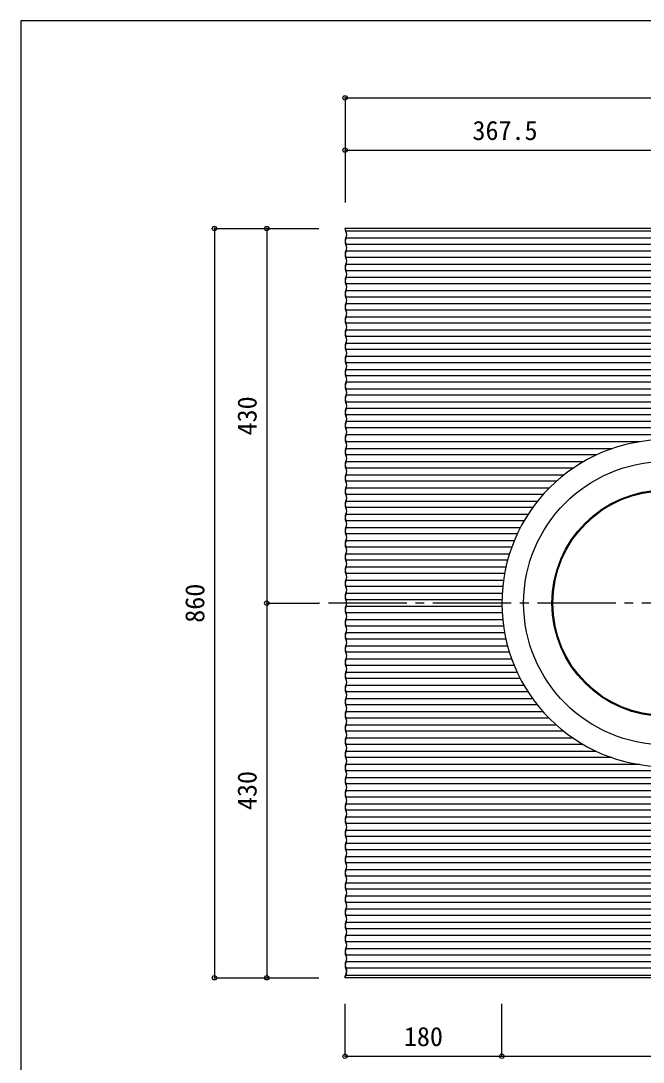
# Model space of a CAD drawing. Units: millimetres at full size, sheet at 1:10; details may follow other scales. Extents: x -1447 to 1393, y -1005 to 983.
# Drawn here: x -1447 to -732, y -212 to 983 of the extents above; entities that cross this region are included whole.
import ezdxf
from ezdxf.enums import TextEntityAlignment as Align

# ---------------------------------------------------------------- set-up
doc = ezdxf.new("R2010")
doc.units = ezdxf.units.MM
doc.header["$LTSCALE"] = 10
doc.header["$PDMODE"] = 32
doc.header["$PDSIZE"] = 5
doc.linetypes.add('CHAIN2', pattern=[12, 9, -1, 1, -1])
for name, color, linetype in [('0-0_Defpoints', 7, 'Continuous'), ('1-0', 7, 'Continuous'), ('1-1', 7, 'CHAIN2'), ('1-8', 7, 'Continuous')]:
    doc.layers.add(name, color=color, linetype=linetype)
doc.styles.add('ＭＳ ゴシック', font='')
doc.styles.get('ＭＳ ゴシック').set_extended_font_data('MS Gothic')

msp = doc.modelspace()

# ---------------------------------------------------------------- linework, layer by layer
at = {"layer": '0-0_Defpoints'}
msp.add_lwpolyline([(-1446.63, -1004.65), (1393.37, -1004.65), (1393.37, 983.35), (-1446.63, 983.35)], close=True, dxfattribs=at)
at = {"layer": '1-0'}
for p, q in [((-211.39, 744.94), (-1074.55, 744.94)), ((-1073.79, 742.44), (-210.6, 742.44)), ((-210.29, 733.88), (-1073.26, 733.88)), ((-210.29, 726.77), (-1073.26, 726.77)), ((-210.29, 718.78), (-1073.26, 718.78)), ((-210.29, 711.67), (-1073.26, 711.67)), ((-210.29, 703.67), (-1073.26, 703.67)), ((-210.29, 696.56), (-1073.26, 696.56)), ((-210.29, 688.57), (-1073.26, 688.57)), ((-210.29, 681.46), (-1073.26, 681.46)), ((-210.29, 673.46), (-1073.26, 673.46)), ((-210.29, 666.35), (-1073.26, 666.35)), ((-210.29, 658.36), (-1073.26, 658.36)), ((-210.29, 651.25), (-1073.26, 651.25)), ((-210.29, 643.25), (-1073.26, 643.25)), ((-210.29, 636.14), (-1073.26, 636.14)), ((-210.29, 628.15), (-1073.26, 628.15)), ((-210.29, 621.04), (-1073.26, 621.04)), ((-210.29, 613.04), (-1073.26, 613.04)), ((-210.29, 605.93), (-1073.26, 605.93)), ((-210.29, 597.94), (-1073.26, 597.94)), ((-210.29, 590.83), (-1073.26, 590.83)), ((-210.29, 582.83), (-1073.26, 582.83)), ((-210.29, 575.72), (-1073.26, 575.72)), ((-210.29, 568.61), (-1073.26, 568.61)), ((-210.29, 560.62), (-1073.26, 560.62)), ((-210.29, 553.51), (-1073.26, 553.51)), ((-210.29, 545.51), (-1073.26, 545.51)), ((-210.29, 538.4), (-1073.26, 538.4)), ((-210.24, 531.3), (-1073.21, 531.3)), ((-210.24, 523.3), (-1073.21, 523.3)), ((-210.24, 516.19), (-1073.21, 516.19)), ((-210.24, 508.19), (-1073.21, 508.19)), ((-735.72, 500.2), (-1073.26, 500.2)), ((-767.93, 492.2), (-1073.26, 492.2)), ((-785.58, 485.09), (-1073.26, 485.09)), ((-800.95, 477.1), (-1073.26, 477.1)), ((-812.25, 469.99), (-1073.26, 469.99)), ((-823.15, 461.99), (-1073.26, 461.99)), ((-831.61, 454.88), (-1073.26, 454.88)), ((-840.03, 446.89), (-1073.26, 446.89)), ((-846.72, 439.78), (-1073.26, 439.78)), ((-853.46, 431.78), (-1073.26, 431.78)), ((-858.85, 424.67), (-1073.26, 424.67)), ((-864.32, 416.68), (-1073.26, 416.68)), ((-868.69, 409.57), (-1073.26, 409.57)), ((-873.1, 401.57), (-1073.26, 401.57)), ((-876.62, 394.46), (-1073.26, 394.46)), ((-880.14, 386.47), (-1073.26, 386.47)), ((-882.9, 379.36), (-1073.26, 379.36)), ((-885.63, 371.36), (-1073.26, 371.36)), ((-887.72, 364.25), (-1073.26, 364.25)), ((-889.71, 356.26), (-1073.26, 356.26)), ((-891.17, 349.15), (-1073.26, 349.15)), ((-892.48, 341.15), (-1073.26, 341.15)), ((-893.34, 334.04), (-1073.26, 334.04)), ((-893.99, 326.05), (-1073.26, 326.05)), ((-894.28, 318.94), (-1073.26, 318.94)), ((-894.28, 310.94), (-1073.26, 310.94)), ((-893.99, 303.83), (-1073.26, 303.83)), ((-893.34, 295.84), (-1073.26, 295.84)), ((-892.48, 288.73), (-1073.26, 288.73)), ((-891.17, 280.73), (-1073.26, 280.73)), ((-889.71, 273.62), (-1073.26, 273.62)), ((-887.72, 265.63), (-1073.26, 265.63)), ((-885.63, 258.52), (-1073.26, 258.52)), ((-882.9, 250.52), (-1073.26, 250.52)), ((-880.14, 243.41), (-1073.26, 243.41)), ((-876.62, 235.42), (-1073.26, 235.42)), ((-873.1, 228.31), (-1073.26, 228.31)), ((-868.69, 220.31), (-1073.26, 220.31)), ((-864.32, 213.2), (-1073.26, 213.2)), ((-858.85, 205.21), (-1073.26, 205.21)), ((-853.46, 198.1), (-1073.26, 198.1)), ((-846.72, 190.1), (-1073.26, 190.1)), ((-840.03, 182.99), (-1073.26, 182.99)), ((-831.61, 175), (-1073.26, 175)), ((-823.15, 167.89), (-1073.26, 167.89)), ((-812.25, 159.89), (-1073.26, 159.89)), ((-800.95, 152.78), (-1073.26, 152.78)), ((-785.58, 144.79), (-1073.26, 144.79)), ((-767.93, 137.68), (-1073.26, 137.68)), ((-735.72, 129.68), (-1073.26, 129.68)), ((-210.29, 122.57), (-1073.26, 122.57)), ((-210.29, 114.58), (-1073.26, 114.58)), ((-210.29, 107.47), (-1073.26, 107.47)), ((-210.29, 99.47), (-1073.26, 99.47)), ((-210.29, 92.36), (-1073.26, 92.36)), ((-210.29, 84.37), (-1073.26, 84.37)), ((-210.29, 77.26), (-1073.26, 77.26)), ((-210.29, 69.26), (-1073.26, 69.26)), ((-210.29, 62.15), (-1073.26, 62.15)), ((-210.29, 54.16), (-1073.26, 54.16)), ((-210.29, 47.05), (-1073.26, 47.05)), ((-210.29, 39.05), (-1073.26, 39.05)), ((-210.29, 31.94), (-1073.26, 31.94)), ((-210.29, 23.95), (-1073.26, 23.95)), ((-210.29, 16.84), (-1073.26, 16.84)), ((-210.29, 8.84), (-1073.26, 8.84)), ((-210.29, 1.73), (-1073.26, 1.73)), ((-210.29, -6.26), (-1073.26, -6.26)), ((-210.29, -13.37), (-1073.26, -13.37)), ((-210.29, -21.37), (-1073.26, -21.37)), ((-210.29, -28.48), (-1073.26, -28.48)), ((-210.29, -36.47), (-1073.26, -36.47)), ((-210.29, -43.58), (-1073.26, -43.58)), ((-210.29, -51.58), (-1073.26, -51.58)), ((-210.29, -58.69), (-1073.26, -58.69)), ((-210.29, -66.68), (-1073.26, -66.68)), ((-210.29, -73.79), (-1073.26, -73.79)), ((-210.29, -81.79), (-1073.26, -81.79)), ((-210.29, -88.9), (-1073.26, -88.9)), ((-210.29, -96.89), (-1073.26, -96.89)), ((-210.29, -104), (-1073.26, -104)), ((-211.34, -115.06), (-1074.72, -115.06)), ((-210.55, -112.56), (-1073.97, -112.56))]:
    msp.add_line(p, q, dxfattribs=at)
for radius in [162.5, 130, 129]:
    msp.add_circle((-706.82, 314.94), radius, dxfattribs=at)
for centre, radius, start, end in [((-1066.62, 745.99), 8.01, 187.56536, 207.23591), ((-1066.62, 745.99), 7.77, 187.80119, 207.23591), ((-1065.58, 745.43), 8.74, 200.03071, 207.23617), ((-1066.35, 745.43), 7.77, 202.66477, 207.23597), ((-1080.25, 737.88), 7.76, 332.76162, 27.23838), ((-1081.03, 737.88), 8.74, 332.76368, 27.23632), ((-1065.58, 730.33), 8.74, 152.76358, 207.23642), ((-1066.35, 730.33), 7.77, 152.76409, 207.23591), ((-1065.58, 715.22), 8.74, 152.76368, 207.23632), ((-1066.35, 715.22), 7.77, 152.76403, 207.23597), ((-1080.25, 722.77), 7.76, 332.7618, 27.2382), ((-1081.03, 722.77), 8.74, 332.76358, 27.23642), ((-1080.25, 707.67), 7.76, 332.76174, 27.23826), ((-1081.03, 707.67), 8.74, 332.76368, 27.23632), ((-1065.58, 700.12), 8.74, 152.76358, 207.23642), ((-1066.35, 700.12), 7.77, 152.76409, 207.23591), ((-1080.25, 692.56), 7.76, 332.7618, 27.2382), ((-1081.03, 692.56), 8.74, 332.76358, 27.23642), ((-1065.58, 685.01), 8.74, 152.76368, 207.23632), ((-1066.35, 685.01), 7.77, 152.76391, 207.23609), ((-1081.03, 677.46), 8.74, 332.76368, 27.23632), ((-1065.58, 669.91), 8.74, 152.76358, 207.23642), ((-1066.35, 669.91), 7.77, 152.76409, 207.23591), ((-1080.25, 677.46), 7.76, 332.76174, 27.23826), ((-1065.58, 654.8), 8.74, 152.76358, 207.23642), ((-1066.35, 654.8), 7.77, 152.76409, 207.23591), ((-1080.25, 662.35), 7.76, 332.7618, 27.2382), ((-1081.03, 662.35), 8.74, 332.76358, 27.23642), ((-1080.25, 647.25), 7.76, 332.76174, 27.23826), ((-1081.03, 647.25), 8.74, 332.76368, 27.23632), ((-1065.58, 639.7), 8.74, 152.76368, 207.23632), ((-1066.35, 639.7), 7.77, 152.76391, 207.23609), ((-1080.25, 632.14), 7.76, 332.7618, 27.2382), ((-1081.03, 632.14), 8.74, 332.76358, 27.23642), ((-1065.58, 624.59), 8.74, 152.76358, 207.23642), ((-1066.35, 624.59), 7.77, 152.76409, 207.23591), ((-1065.58, 609.49), 8.74, 152.76368, 207.23632), ((-1066.35, 609.49), 7.77, 152.76403, 207.23597), ((-1080.25, 617.04), 7.76, 332.76174, 27.23826), ((-1081.03, 617.04), 8.74, 332.76368, 27.23632), ((-1065.58, 594.38), 8.74, 152.76358, 207.23642), ((-1066.35, 594.38), 7.77, 152.76409, 207.23591), ((-1080.25, 601.93), 7.76, 332.7618, 27.2382), ((-1081.03, 601.93), 8.74, 332.76358, 27.23642), ((-1080.25, 586.83), 7.76, 332.76162, 27.23838), ((-1081.03, 586.83), 8.74, 332.76368, 27.23632), ((-1065.58, 579.28), 8.74, 152.76383, 207.23617), ((-1066.35, 579.28), 7.77, 152.76403, 207.23597), ((-1080.25, 571.72), 7.76, 332.76162, 27.23838), ((-1081.03, 571.72), 8.74, 332.76368, 27.23632), ((-1065.58, 564.17), 8.74, 152.76358, 207.23642), ((-1066.35, 564.17), 7.77, 152.76409, 207.23591), ((-1065.58, 549.07), 8.74, 152.76363, 207.23637), ((-1066.35, 549.07), 7.77, 152.76406, 207.23594), ((-1080.25, 556.62), 7.76, 332.76177, 27.23823), ((-1081.03, 556.62), 8.74, 332.76363, 27.23637), ((-1065.58, 533.96), 8.74, 152.76363, 207.23637), ((-1080.25, 541.51), 7.76, 332.76177, 27.23823), ((-1081.03, 541.51), 8.74, 332.76363, 27.23637), ((-1066.35, 533.96), 7.77, 152.76406, 207.23594), ((-1080.25, 526.41), 7.76, 332.76177, 27.23823), ((-1081.03, 526.41), 8.74, 332.76363, 27.23637), ((-1065.58, 518.86), 8.74, 152.76363, 207.23637), ((-1066.35, 518.86), 7.77, 152.76406, 207.23594), ((-1080.25, 511.3), 7.76, 332.76171, 27.23829), ((-1081.03, 511.3), 8.74, 332.76363, 27.23637), ((-1065.58, 503.75), 8.74, 152.76363, 207.23637), ((-1066.35, 503.75), 7.77, 152.76406, 207.23594), ((-706.82, 314.94), 187.5, 90, 270), ((-1065.58, 488.65), 8.74, 152.7637, 207.2363), ((-1066.35, 488.65), 7.77, 152.76406, 207.23594), ((-1080.25, 496.2), 7.76, 332.76171, 27.23829), ((-1081.03, 496.2), 8.74, 332.76363, 27.23637), ((-1080.25, 481.09), 7.76, 332.76171, 27.23829), ((-1081.03, 481.09), 8.74, 332.76363, 27.23637), ((-1065.58, 473.54), 8.74, 152.76363, 207.23637), ((-1066.35, 473.54), 7.77, 152.76406, 207.23594), ((-1080.25, 465.99), 7.76, 332.76171, 27.23829), ((-1081.03, 465.99), 8.74, 332.76363, 27.23637), ((-1065.58, 458.44), 8.74, 152.76363, 207.23637), ((-1066.35, 458.44), 7.77, 152.76406, 207.23594), ((-1080.25, 450.88), 7.76, 332.76177, 27.23823), ((-1081.03, 450.88), 8.74, 332.76363, 27.23637), ((-1065.58, 443.33), 8.74, 152.76363, 207.23637), ((-1066.35, 443.33), 7.77, 152.76406, 207.23594), ((-1065.58, 428.23), 8.74, 152.76363, 207.23637), ((-1066.35, 428.23), 7.77, 152.76403, 207.23597), ((-1080.25, 435.78), 7.76, 332.76174, 27.23826), ((-1081.03, 435.78), 8.74, 332.76367, 27.23633), ((-1080.25, 420.67), 7.76, 332.76174, 27.23826), ((-1081.03, 420.67), 8.74, 332.76363, 27.23637), ((-1065.58, 413.12), 8.74, 152.76363, 207.23637), ((-1066.35, 413.12), 7.77, 152.76406, 207.23594), ((-1080.25, 405.57), 7.76, 332.76177, 27.23823), ((-1081.03, 405.57), 8.74, 332.76363, 27.23637), ((-1065.58, 398.02), 8.74, 152.76363, 207.23637), ((-1066.35, 398.02), 7.77, 152.76406, 207.23594), ((-1081.03, 390.46), 8.74, 332.76363, 27.23637), ((-1065.58, 382.91), 8.74, 152.76363, 207.23637), ((-1066.35, 382.91), 7.77, 152.76403, 207.23597), ((-1080.25, 390.46), 7.76, 332.76177, 27.23823), ((-1065.58, 367.81), 8.74, 152.76363, 207.23637), ((-1066.35, 367.81), 7.77, 152.76404, 207.23596), ((-1080.25, 375.36), 7.76, 332.76178, 27.23822), ((-1081.03, 375.36), 8.74, 332.76363, 27.23637), ((-1080.25, 360.25), 7.76, 332.76174, 27.23826), ((-1081.03, 360.25), 8.74, 332.76363, 27.23637), ((-1065.58, 352.7), 8.74, 152.76363, 207.23637), ((-1066.35, 352.7), 7.77, 152.76404, 207.23596), ((-1080.25, 345.15), 7.76, 332.76177, 27.23823), ((-1081.03, 345.15), 8.74, 332.76364, 27.23636), ((-1065.58, 337.6), 8.74, 152.76363, 207.23637), ((-1066.35, 337.6), 7.77, 152.76404, 207.23596), ((-1065.58, 322.49), 8.74, 152.76364, 207.23636), ((-1066.35, 322.49), 7.77, 152.76404, 207.23596), ((-1080.25, 330.04), 7.76, 332.76175, 27.23825), ((-1081.03, 330.04), 8.74, 332.76363, 27.23637), ((-1065.58, 307.39), 8.74, 152.76364, 207.23636), ((-1066.35, 307.39), 7.77, 152.76404, 207.23596), ((-1080.25, 314.94), 7.76, 332.76175, 27.23825), ((-1081.03, 314.94), 8.74, 332.76364, 27.23636), ((-1080.25, 299.83), 7.76, 332.76175, 27.23825), ((-1081.03, 299.83), 8.74, 332.76363, 27.23637), ((-1065.58, 292.28), 8.74, 152.76363, 207.23637), ((-1066.35, 292.28), 7.77, 152.76404, 207.23596), ((-1080.25, 284.73), 7.76, 332.76177, 27.23823), ((-1081.03, 284.73), 8.74, 332.76364, 27.23636), ((-1065.58, 277.18), 8.74, 152.76363, 207.23637), ((-1066.35, 277.18), 7.77, 152.76404, 207.23596), ((-1065.58, 262.07), 8.74, 152.76363, 207.23637), ((-1066.35, 262.07), 7.77, 152.76404, 207.23596), ((-1080.25, 269.62), 7.76, 332.76174, 27.23826), ((-1081.03, 269.62), 8.74, 332.76363, 27.23637), ((-1080.25, 254.52), 7.76, 332.76178, 27.23822), ((-1081.03, 254.52), 8.74, 332.76363, 27.23637), ((-1065.58, 246.97), 8.74, 152.76363, 207.23637), ((-1066.35, 246.97), 7.77, 152.76403, 207.23597), ((-1080.25, 239.41), 7.76, 332.76177, 27.23823), ((-1081.03, 239.41), 8.74, 332.76363, 27.23637), ((-1065.58, 231.86), 8.74, 152.76363, 207.23637), ((-1066.35, 231.86), 7.77, 152.76406, 207.23594), ((-1080.25, 224.31), 7.76, 332.76177, 27.23823), ((-1081.03, 224.31), 8.74, 332.76363, 27.23637), ((-1065.58, 216.76), 8.74, 152.76363, 207.23637), ((-1066.35, 216.76), 7.77, 152.76406, 207.23594), ((-1065.58, 201.65), 8.74, 152.76363, 207.23637), ((-1066.35, 201.65), 7.77, 152.76403, 207.23597), ((-1080.25, 209.2), 7.76, 332.76174, 27.23826), ((-1081.03, 209.2), 8.74, 332.76363, 27.23637), ((-1080.25, 194.1), 7.76, 332.76174, 27.23826), ((-1081.03, 194.1), 8.74, 332.76367, 27.23633), ((-1065.58, 186.55), 8.74, 152.76363, 207.23637), ((-1066.35, 186.55), 7.77, 152.76406, 207.23594), ((-1080.25, 178.99), 7.76, 332.76177, 27.23823), ((-1081.03, 178.99), 8.74, 332.76363, 27.23637), ((-1065.58, 171.44), 8.74, 152.76363, 207.23637), ((-1066.35, 171.44), 7.77, 152.76406, 207.23594), ((-1080.25, 163.89), 7.76, 332.76171, 27.23829), ((-1081.03, 163.89), 8.74, 332.76363, 27.23637), ((-1065.58, 156.34), 8.74, 152.76363, 207.23637), ((-1066.35, 156.34), 7.77, 152.76406, 207.23594), ((-1065.58, 141.23), 8.74, 152.7637, 207.2363), ((-1066.35, 141.23), 7.77, 152.76406, 207.23594), ((-1080.25, 148.78), 7.76, 332.76171, 27.23829), ((-1081.03, 148.78), 8.74, 332.76363, 27.23637), ((-1080.25, 133.68), 7.76, 332.76171, 27.23829), ((-1081.03, 133.68), 8.74, 332.76363, 27.23637), ((-1065.58, 126.13), 8.74, 152.76363, 207.23637), ((-1066.35, 126.13), 7.77, 152.76406, 207.23594), ((-1080.25, 118.57), 7.76, 332.76171, 27.23829), ((-1081.03, 118.57), 8.74, 332.76363, 27.23637), ((-1065.58, 111.02), 8.74, 152.76363, 207.23637), ((-1066.35, 111.02), 7.77, 152.76406, 207.23594), ((-1065.58, 95.92), 8.74, 152.76363, 207.23637), ((-1066.35, 95.92), 7.77, 152.76406, 207.23594), ((-1080.25, 103.47), 7.76, 332.76177, 27.23823), ((-1081.03, 103.47), 8.74, 332.76363, 27.23637), ((-1065.58, 80.81), 8.74, 152.76363, 207.23637), ((-1066.35, 80.81), 7.77, 152.76406, 207.23594), ((-1080.25, 88.36), 7.76, 332.76177, 27.23823), ((-1081.03, 88.36), 8.74, 332.76363, 27.23637), ((-1080.25, 73.26), 7.76, 332.76177, 27.23823), ((-1081.03, 73.26), 8.74, 332.76363, 27.23637), ((-1065.58, 65.71), 8.74, 152.76358, 207.23642), ((-1066.35, 65.71), 7.77, 152.76409, 207.23591), ((-1080.25, 58.15), 7.76, 332.76162, 27.23838), ((-1081.03, 58.15), 8.74, 332.76368, 27.23632), ((-1065.58, 50.6), 8.74, 152.76383, 207.23617), ((-1066.35, 50.6), 7.77, 152.76403, 207.23597), ((-1065.58, 35.5), 8.74, 152.76358, 207.23642), ((-1066.35, 35.5), 7.77, 152.76409, 207.23591), ((-1080.25, 43.05), 7.76, 332.76162, 27.23838), ((-1081.03, 43.05), 8.74, 332.76368, 27.23632), ((-1065.58, 20.39), 8.74, 152.76368, 207.23632), ((-1066.35, 20.39), 7.77, 152.76403, 207.23597), ((-1080.25, 27.94), 7.76, 332.7618, 27.2382), ((-1081.03, 27.94), 8.74, 332.76358, 27.23642), ((-1080.25, 12.84), 7.76, 332.76174, 27.23826), ((-1081.03, 12.84), 8.74, 332.76368, 27.23632), ((-1065.58, 5.29), 8.74, 152.76358, 207.23642), ((-1066.35, 5.29), 7.77, 152.76409, 207.23591), ((-1080.25, -2.27), 7.76, 332.7618, 27.2382), ((-1081.03, -2.27), 8.74, 332.76358, 27.23642), ((-1065.58, -9.82), 8.74, 152.76368, 207.23632), ((-1066.35, -9.82), 7.77, 152.76391, 207.23609), ((-1065.58, -24.92), 8.74, 152.76358, 207.23642), ((-1066.35, -24.92), 7.77, 152.76409, 207.23591), ((-1080.25, -17.37), 7.76, 332.76174, 27.23826), ((-1081.03, -17.37), 8.74, 332.76368, 27.23632), ((-1080.25, -32.48), 7.76, 332.7618, 27.2382), ((-1081.03, -32.48), 8.74, 332.76358, 27.23642), ((-1065.58, -40.03), 8.74, 152.76358, 207.23642), ((-1066.35, -40.03), 7.77, 152.76409, 207.23591), ((-1080.25, -47.58), 7.76, 332.76174, 27.23826), ((-1081.03, -47.58), 8.74, 332.76368, 27.23632), ((-1065.58, -55.13), 8.74, 152.76368, 207.23632), ((-1066.35, -55.13), 7.77, 152.76391, 207.23609), ((-1080.25, -62.69), 7.76, 332.7618, 27.2382), ((-1081.03, -62.69), 8.74, 332.76358, 27.23642), ((-1065.58, -70.24), 8.74, 152.76358, 207.23642), ((-1066.35, -70.24), 7.77, 152.76409, 207.23591), ((-1065.58, -85.34), 8.74, 152.76368, 207.23632), ((-1066.35, -85.34), 7.77, 152.76403, 207.23597), ((-1080.25, -77.79), 7.76, 332.76174, 27.23826), ((-1081.03, -77.79), 8.74, 332.76368, 27.23632), ((-1080.25, -92.9), 7.76, 332.7618, 27.2382), ((-1081.03, -92.9), 8.74, 332.76358, 27.23642), ((-1065.58, -100.45), 8.74, 152.76358, 207.23642), ((-1066.35, -100.45), 7.77, 152.76409, 207.23591), ((-1080.25, -108), 7.76, 324.03924, 27.23838), ((-1081.03, -108), 8.74, 328.53725, 27.23632), ((-1066.67, -116.12), 8.12, 152.76409, 172.53911), ((-1066.67, -116.12), 7.77, 152.76409, 172.19884)]:
    msp.add_arc(centre, radius, start, end, dxfattribs=at)
at = {"layer": '1-1'}
msp.add_line((-163.52, 314.94), (-1104.32, 314.94), dxfattribs=at)
at = {"layer": '1-8'}
for p, q in [((-1074.32, 894.94), (-209.32, 894.94)), ((-1074.32, 894.94), (-1074.32, 834.94)), ((-1074.32, 834.94), (-706.82, 834.94)), ((-1074.32, 834.94), (-1074.32, 774.94)), ((-1224.32, 744.94), (-1224.32, -115.06)), ((-1224.32, 744.94), (-1164.32, 744.94)), ((-1164.32, 744.94), (-1164.32, 314.94)), ((-1164.32, 744.94), (-1104.32, 744.94)), ((-1164.32, 314.94), (-1104.32, 314.94)), ((-1164.32, 314.94), (-1164.32, -115.06)), ((-1224.32, -115.06), (-1164.32, -115.06)), ((-1164.32, -115.06), (-1104.32, -115.06)), ((-1074.32, -205.06), (-1074.32, -145.06)), ((-894.32, -205.06), (-894.32, -145.06)), ((-1074.32, -205.06), (-894.32, -205.06)), ((-894.32, -205.06), (-519.32, -205.06))]:
    msp.add_line(p, q, dxfattribs=at)
for p in [(-1074.32, 894.94), (-1074.32, 834.94), (-1224.32, 744.94), (-1164.32, 744.94), (-1164.32, 314.94), (-1224.32, -115.06), (-1164.32, -115.06), (-1074.32, -205.06), (-894.32, -205.06)]:
    msp.add_point(p, dxfattribs=at)

# ---------------------------------------------------------------- texts
at = {"layer": '1-8', "style": 'ＭＳ ゴシック'}
for s, p in [('367.5', (-928.07, 839.94)), ('180', (-1006.82, -200.06))]:
    msp.add_text(s, height=21.99, dxfattribs=at).set_placement(p, align=Align.BOTTOM_LEFT)
for s, p in [('430', (-1169.32, 507.44)), ('860', (-1229.32, 292.44)), ('430', (-1169.32, 77.44))]:
    msp.add_text(s, height=21.99, rotation=90, dxfattribs=at).set_placement(p, align=Align.BOTTOM_LEFT)

doc.saveas('drawing.dxf')
